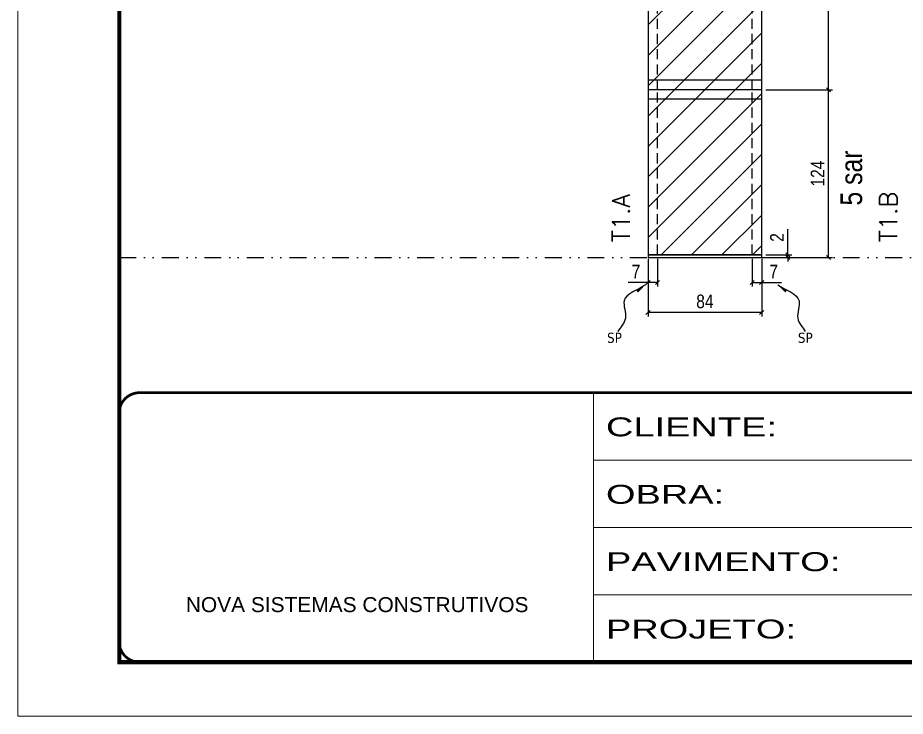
# Model space of a CAD drawing. Extents: x 14400 to 27878, y -21631 to 6985.
# Drawn here: x 15998 to 16654, y -6700 to -6183 of the extents above; entities that cross this region are included whole.
import ezdxf

# ---------------------------------------------------------------- set-up
doc = ezdxf.new("R2010")
doc.units = 0
for name, pattern in [('CONTINUO', [0]), ('DASHED', [0.75, 0.5, -0.25]), ('DIVIDE2', [0.625, 0.25, -0.125, 0, -0.125, 0, -0.125]), ('HIDDEN', [0.375, 0.25, -0.125])]:
    doc.linetypes.add(name, pattern=pattern)
for name, color, linetype in [('COTA', 241, 'Continuous'), ('NOMENCLATURA', 7, 'Continuous'), ('Nível', 160, 'Continuous'), ('Painéis', 200, 'Continuous'), ('SARR_2.2x7', 40, 'Continuous'), ('texto', 7, 'Continuous')]:
    doc.layers.add(name, color=color, linetype=linetype)
for name, color, linetype, lineweight in [('Folhas', 255, 'Continuous', 9), ('Hachura', 251, 'Continuous', 9), ('SARRAFO DE PRESSAO', 251, 'DASHED', 9), ('Texto Seção', 7, 'Continuous', 15)]:
    doc.layers.add(name, color=color, linetype=linetype, lineweight=lineweight)
doc.styles.add('ARIAL', font='arial.ttf')
doc.styles.add('ARIAL_NARROW', font='ARIALN.TTF', dxfattribs={"height": 0.2})
doc.styles.add('COTA TECNICA', font='techl___.ttf', dxfattribs={"height": 10})
doc.styles.add('COTA TECNICA-50', font='techl___.ttf', dxfattribs={"height": 10})
doc.styles.add('REGUA-120', font='ROMANS.shx', dxfattribs={"height": 15})
doc.styles.get("Standard").update_dxf_attribs({"font": 'arial.ttf'})
doc.styles.add('Tecnologia', font='')
doc.styles.get('Tecnologia').set_extended_font_data('Forgotten Futurist')
doc.dimstyles.new('COTA PAINEL-50', dxfattribs={"dimtxt": 10, "dimasz": 3, "dimexe": 3, "dimexo": 3, "dimgap": 3, "dimtad": 1, "dimdec": 1, "dimzin": 12, "dimdsep": 46, "dimtxsty": 'COTA TECNICA-50', "dimblk1": 'OBLIQUE', "dimblk2": 'OBLIQUE', "dimsah": 1, "dimcen": 0.9, "dimclrd": 4, "dimclre": 4, "dimclrt": 240, "dimadec": 1, "dimazin": 3, "dimtfac": 1, "dimtdec": 1, "dimtmove": 0, "dimatfit": 3, "dimfxl": 1, "dimtolj": 1, "dimtzin": 12, "dimarcsym": 0})
doc.dimstyles.new('PAINEL', dxfattribs={"dimtxt": 10, "dimasz": 3, "dimexe": 3, "dimexo": 3, "dimgap": 3, "dimtad": 1, "dimdec": 1, "dimzin": 12, "dimdsep": 46, "dimtxsty": 'COTA TECNICA', "dimblk1": 'OBLIQUE', "dimblk2": 'OBLIQUE', "dimsah": 1, "dimcen": 0.9, "dimclrd": 4, "dimclre": 4, "dimclrt": 240, "dimadec": 1, "dimazin": 3, "dimtfac": 1, "dimtdec": 1, "dimtmove": 0, "dimatfit": 3, "dimfxl": 1, "dimtolj": 1, "dimtzin": 12, "dimarcsym": 0})
doc.dimstyles.get("Standard").update_dxf_attribs({"dimtxt": 0.18, "dimasz": 0.18, "dimexe": 0.18, "dimexo": 0.0625, "dimgap": 0.09, "dimtad": 0, "dimtih": 1, "dimtoh": 1, "dimdec": 4, "dimzin": 0, "dimdsep": 46, "dimtxsty": 'Standard', "dimcen": 0.09, "dimadec": 0, "dimazin": 0, "dimtfac": 1, "dimtdec": 4, "dimtofl": 0, "dimtmove": 0, "dimatfit": 3, "dimfxl": 1, "dimtolj": 1, "dimtzin": 0, "dimarcsym": 0})

# ---------------------------------------------------------------- blocks, each defined once
blk = doc.blocks.new('9999999999')
at = {"color": 30, "linetype": 'CONTINUO'}
for p, q in [((98564.56, 34230.21), (98564.56, 34429.45)), ((98564.56, 34379.64), (99583.98, 34379.64)), ((98564.56, 34329.83), (99487.98, 34329.83)), ((98564.56, 34280.02), (99487.98, 34280.02))]:
    blk.add_line(p, q, dxfattribs=at)
at = {"color": 30, "linetype": 'CONTINUO', "const_width": 2}
blk.add_lwpolyline([(99583.98, 34230.21), (99583.98, 34414.45, 0.414214), (99568.98, 34429.45), (98228.98, 34429.45, 0.414214), (98213.98, 34414.45), (98213.98, 34245.21, 0.414214), (98228.98, 34230.21), (99583.98, 34230.21)], format="xyb", dxfattribs=at)
at = {"layer": 'Folhas'}
blk.add_lwpolyline([(98138.98, 34190.21), (99623.98, 34190.21), (99623.98, 35240.21), (98138.98, 35240.21)], close=True, dxfattribs=at)
at = {"layer": 'Folhas', "color": 30, "const_width": 3}
blk.add_lwpolyline([(98213.98, 34230.21), (99583.98, 34230.21), (99583.98, 35200.21), (98213.98, 35200.21)], close=True, dxfattribs=at)
at = {"color": 7, "linetype": 'Continuous', "ltscale": 5, "style": 'ARIAL'}
blk.add_text('NOVA SISTEMAS CONSTRUTIVOS', height=11.0592, dxfattribs=at).set_placement((98263.19, 34267.21))
at = {"layer": 'Folhas', "color": 7, "style": 'Tecnologia', "width": 1.5}
for s, p in [('CLIENTE:', (98573.65, 34397.17)), ('OBRA:', (98573.65, 34347.31)), ('PAVIMENTO:', (98573.65, 34297.5)), ('PROJETO:', (98573.65, 34247.69))]:
    blk.add_text(s, height=14, dxfattribs=at).set_placement(p)
blk = doc.blocks.new('_Oblique')
at = {"color": 0, "linetype": 'ByBlock', "lineweight": -2}
blk.add_line((-0.5, -0.5), (0.5, 0.5), dxfattribs=at)
blk = doc.blocks.new('*D2251')
at = {"layer": 'COTA', "color": 4, "lineweight": -2, "transparency": 16777216}
for p, q in [((16464.22, -6361.32), (16464.22, -6403.99)), ((16548.22, -6361.32), (16548.22, -6403.99)), ((16548.22, -6400.99), (16464.22, -6400.99))]:
    blk.add_line(p, q, dxfattribs=at)
at = {"layer": 'Defpoints', "color": 0, "transparency": 16777216}
for p in [(16464.22, -6358.32), (16548.22, -6358.32), (16464.22, -6400.99)]:
    blk.add_point(p, dxfattribs=at)
at = {"layer": 'COTA', "color": 4, "lineweight": -2, "transparency": 16777216, "xscale": 3, "yscale": 3, "zscale": 3, "rotation": 180}
blk.add_blockref('_Oblique', (16464.22, -6400.99), dxfattribs=at)
at = {"layer": 'COTA', "color": 4, "lineweight": -2, "transparency": 16777216, "xscale": 3, "yscale": 3, "zscale": 3}
blk.add_blockref('_Oblique', (16548.22, -6400.99), dxfattribs=at)
at = {"layer": 'COTA', "color": 240, "transparency": 16777216, "insert": (16506.22, -6392.9), "char_height": 10, "attachment_point": 5, "style": 'COTA TECNICA'}
blk.add_mtext('\\A1;84', dxfattribs=at)
blk = doc.blocks.new('*D2252')
at = {"layer": 'COTA', "color": 4, "lineweight": -2, "transparency": 16777216}
for p, q in [((16541.22, -6361.32), (16541.22, -6381.83)), ((16548.22, -6363.32), (16548.22, -6381.83)), ((16541.22, -6378.83), (16548.22, -6378.83)), ((16548.22, -6378.83), (16562.95, -6378.83))]:
    blk.add_line(p, q, dxfattribs=at)
at = {"layer": 'Defpoints', "color": 0, "transparency": 16777216}
for p in [(16541.22, -6358.32), (16548.22, -6360.32), (16548.22, -6378.83)]:
    blk.add_point(p, dxfattribs=at)
at = {"layer": 'COTA', "color": 4, "lineweight": -2, "transparency": 16777216, "xscale": 3, "yscale": 3, "zscale": 3, "rotation": 180}
blk.add_blockref('_Oblique', (16541.22, -6378.83), dxfattribs=at)
at = {"layer": 'COTA', "color": 4, "lineweight": -2, "transparency": 16777216, "xscale": 3, "yscale": 3, "zscale": 3}
blk.add_blockref('_Oblique', (16548.22, -6378.83), dxfattribs=at)
at = {"layer": 'COTA', "color": 240, "transparency": 16777216, "insert": (16557.09, -6370.75), "char_height": 10, "attachment_point": 5, "style": 'COTA TECNICA-50'}
blk.add_mtext('\\A1;7', dxfattribs=at)
blk = doc.blocks.new('*D2253')
at = {"layer": 'COTA', "color": 4, "lineweight": -2, "transparency": 16777216}
for p, q in [((16471.22, -6361.32), (16471.22, -6381.83)), ((16464.22, -6363.32), (16464.22, -6381.83)), ((16464.22, -6378.83), (16449.49, -6378.83)), ((16471.22, -6378.83), (16464.22, -6378.83))]:
    blk.add_line(p, q, dxfattribs=at)
at = {"layer": 'Defpoints', "color": 0, "transparency": 16777216}
for p in [(16464.22, -6360.32), (16471.22, -6358.32), (16464.22, -6378.83)]:
    blk.add_point(p, dxfattribs=at)
at = {"layer": 'COTA', "color": 4, "lineweight": -2, "transparency": 16777216, "xscale": 3, "yscale": 3, "zscale": 3, "rotation": 180}
blk.add_blockref('_Oblique', (16464.22, -6378.83), dxfattribs=at)
at = {"layer": 'COTA', "color": 4, "lineweight": -2, "transparency": 16777216, "xscale": 3, "yscale": 3, "zscale": 3}
blk.add_blockref('_Oblique', (16471.22, -6378.83), dxfattribs=at)
at = {"layer": 'COTA', "color": 240, "transparency": 16777216, "insert": (16455.35, -6370.75), "char_height": 10, "attachment_point": 5, "style": 'COTA TECNICA-50'}
blk.add_mtext('\\A1;7', dxfattribs=at)
blk = doc.blocks.new('*D2255')
at = {"layer": 'COTA', "color": 4, "linetype": 'ByBlock', "lineweight": -2, "transparency": 16777216}
for p, q in [((16551.22, -6236.32), (16600.59, -6236.32)), ((16597.59, -6360.32), (16597.59, -6236.32)), ((16551.22, -6360.32), (16600.59, -6360.32))]:
    blk.add_line(p, q, dxfattribs=at)
at = {"layer": 'Defpoints', "color": 0, "linetype": 'ByBlock', "transparency": 16777216}
for p in [(16548.22, -6236.32), (16597.59, -6236.32), (16548.22, -6360.32)]:
    blk.add_point(p, dxfattribs=at)
at = {"layer": 'COTA', "color": 4, "linetype": 'ByBlock', "lineweight": -2, "transparency": 16777216, "xscale": 3, "yscale": 3, "zscale": 3}
for p, rotation in [((16597.59, -6236.32), 90), ((16597.59, -6360.32), 270)]:
    blk.add_blockref('_Oblique', p, dxfattribs=dict(at, rotation=rotation))
at = {"layer": 'COTA', "color": 240, "linetype": 'ByBlock', "transparency": 16777216, "insert": (16589.51, -6298.32), "char_height": 10, "attachment_point": 5, "rotation": 90, "style": 'COTA TECNICA'}
blk.add_mtext('\\A1;124', dxfattribs=at)
blk = doc.blocks.new('*D2254')
at = {"layer": 'COTA', "color": 4, "lineweight": -2, "transparency": 16777216}
for p, q in [((16567.48, -6358.32), (16567.48, -6339.51)), ((16551.22, -6358.32), (16570.48, -6358.32)), ((16551.22, -6360.32), (16570.48, -6360.32)), ((16567.48, -6360.32), (16567.48, -6358.32)), ((16567.48, -6360.32), (16567.48, -6363.32))]:
    blk.add_line(p, q, dxfattribs=at)
at = {"layer": 'Defpoints', "color": 0, "transparency": 16777216}
for p in [(16548.22, -6358.32), (16548.22, -6360.32), (16567.48, -6360.32)]:
    blk.add_point(p, dxfattribs=at)
at = {"layer": 'COTA', "color": 4, "lineweight": -2, "transparency": 16777216, "xscale": 3, "yscale": 3, "zscale": 3}
for p, rotation in [((16567.48, -6358.32), 270), ((16567.48, -6360.32), 90)]:
    blk.add_blockref('_Oblique', p, dxfattribs=dict(at, rotation=rotation))
at = {"layer": 'COTA', "color": 240, "transparency": 16777216, "insert": (16559.48, -6345.57), "char_height": 10, "attachment_point": 5, "rotation": 90, "style": 'COTA TECNICA-50'}
blk.add_mtext('\\A1;2', dxfattribs=at)
blk = doc.blocks.new('*D2256')
at = {"layer": 'COTA', "color": 4, "linetype": 'ByBlock', "lineweight": -2, "transparency": 16777216}
for p, q in [((16551.22, -6236.32), (16600.59, -6236.32)), ((16597.59, -6360.32), (16597.59, -6236.32)), ((16551.22, -6360.32), (16600.59, -6360.32))]:
    blk.add_line(p, q, dxfattribs=at)
at = {"layer": 'Defpoints', "color": 0, "linetype": 'ByBlock', "transparency": 16777216}
for p in [(16548.22, -6236.32), (16597.59, -6236.32), (16548.22, -6360.32)]:
    blk.add_point(p, dxfattribs=at)
at = {"layer": 'COTA', "color": 4, "linetype": 'ByBlock', "lineweight": -2, "transparency": 16777216, "xscale": 3, "yscale": 3, "zscale": 3}
for p, rotation in [((16597.59, -6236.32), 90), ((16597.59, -6360.32), 270)]:
    blk.add_blockref('_Oblique', p, dxfattribs=dict(at, rotation=rotation))
at = {"layer": 'COTA', "color": 240, "linetype": 'ByBlock', "transparency": 16777216, "insert": (16589.51, -6298.32), "char_height": 10, "attachment_point": 5, "rotation": 90, "style": 'COTA TECNICA'}
blk.add_mtext('\\A1;124', dxfattribs=at)
blk = doc.blocks.new('*D2257')
at = {"layer": 'COTA', "color": 4, "lineweight": -2, "transparency": 16777216}
for p, q in [((16547.72, -6070.32), (16600.59, -6070.32)), ((16597.59, -6236.32), (16597.59, -6070.32)), ((16551.22, -6236.32), (16600.59, -6236.32))]:
    blk.add_line(p, q, dxfattribs=at)
at = {"layer": 'Defpoints', "color": 0, "transparency": 16777216}
for p in [(16544.72, -6070.32), (16597.59, -6070.32), (16548.22, -6236.32)]:
    blk.add_point(p, dxfattribs=at)
at = {"layer": 'COTA', "color": 4, "lineweight": -2, "transparency": 16777216, "xscale": 3, "yscale": 3, "zscale": 3}
for p, rotation in [((16597.59, -6070.32), 90), ((16597.59, -6236.32), 270)]:
    blk.add_blockref('_Oblique', p, dxfattribs=dict(at, rotation=rotation))
at = {"layer": 'COTA', "color": 240, "transparency": 16777216, "insert": (16589.48, -6153.32), "char_height": 10, "attachment_point": 5, "rotation": 90, "style": 'COTA TECNICA'}
blk.add_mtext('\\A1;166', dxfattribs=at)

msp = doc.modelspace()

# ---------------------------------------------------------------- hatches: boundary and pattern name
at = {"layer": 'Hachura'}
h = msp.add_hatch(dxfattribs=at)
h.set_pattern_fill('ANSI31', color=256, scale=5)
h.paths.add_polyline_path([(16548.22, -6236.316), (16464.22, -6236.316), (16464.22, -6358.316), (16548.22, -6358.316)])
h.paths.add_polyline_path([(16548.22, -6118.316), (16544.72, -6118.316), (16544.72, -6070.316), (16498.22, -6070.316), (16498.22, -6118.316), (16464.22, -6118.316), (16464.22, -6236.316), (16548.22, -6236.316)])
h.paths.add_polyline_path([(16719.801, -6004.316), (16661.801, -6004.316), (16661.801, -6236.316), (16719.801, -6236.316)])
h.paths.add_polyline_path([(16719.801, -6236.316), (16661.801, -6236.316), (16661.801, -6358.316), (16719.801, -6358.316)])
h.paths.add_polyline_path([(16858.029, -6114.316), (16843.029, -6114.316), (16843.029, -6358.316), (16858.029, -6358.316)])
h.paths.add_polyline_path([(16858.029, -6021.316), (16843.029, -6021.316), (16843.029, -6114.316), (16858.029, -6114.316)])
h.paths.add_polyline_path([(16983.802, -6118.316), (16964.802, -6118.316), (16964.802, -6358.316), (16983.802, -6358.316)])
h.paths.add_polyline_path([(17131.007, -6004.316), (17084.007, -6004.316), (17084.007, -6236.316), (17131.007, -6236.316)])
h.paths.add_polyline_path([(17131.007, -6236.316), (17084.007, -6236.316), (17084.007, -6358.316), (17131.007, -6358.316)])
h.paths.add_polyline_path([(17313.387, -6236.316), (17243.387, -6236.316), (17243.387, -6358.316), (17313.387, -6358.316)])
h.paths.add_polyline_path([(17313.387, -6071.316), (17266.387, -6071.316), (17266.387, -6118.316), (17243.387, -6118.316), (17243.387, -6236.316), (17313.387, -6236.316)])
h.paths.add_polyline_path([(17313.387, -6004.316), (17266.387, -6004.316), (17266.387, -6054.316), (17313.387, -6054.316)])

# ---------------------------------------------------------------- linework, layer by layer
at = {"layer": 'Nível', "color": 4, "linetype": 'DIVIDE2', "ltscale": 50}
msp.add_line((16073.467, -6360.316), (17443.467, -6360.316), dxfattribs=at)
at = {"layer": 'Painéis'}
for p, q in [((16464.22, -6118.316), (16464.22, -6358.316)), ((16548.22, -6358.316), (16548.22, -6118.316)), ((16548.22, -6236.316), (16464.22, -6236.316)), ((16464.22, -6358.316), (16548.22, -6358.316))]:
    msp.add_line(p, q, dxfattribs=at)
msp.add_lwpolyline([(16548.22, -6358.316), (16464.22, -6358.316), (16464.22, -6360.316), (16548.22, -6360.316)], close=True, dxfattribs=at)
at = {"layer": 'SARR_2.2x7', "linetype": 'HIDDEN', "ltscale": 30}
for p, q in [((16471.22, -6236.316), (16471.22, -6118.316)), ((16541.22, -6236.316), (16541.22, -6118.316)), ((16471.22, -6358.316), (16471.22, -6236.316)), ((16541.22, -6358.316), (16541.22, -6236.316))]:
    msp.add_line(p, q, dxfattribs=at)
at = {"layer": 'SARR_2.2x7'}
for p, q in [((16548.22, -6229.316), (16464.22, -6229.316)), ((16548.22, -6243.316), (16464.22, -6243.316))]:
    msp.add_line(p, q, dxfattribs=at)

# ---------------------------------------------------------------- block references
at = {"layer": 'SARRAFO DE PRESSAO', "color": 6, "linetype": 'ByBlock'}
msp.add_blockref('9999999999', (-82140.511, -40889.804), dxfattribs=at)

# ---------------------------------------------------------------- texts
at = {"layer": 'NOMENCLATURA', "style": 'ARIAL_NARROW'}
msp.add_text('5 sar', height=16, rotation=90, dxfattribs=at).set_placement((16622.463, -6321.992))
at = {"layer": 'texto', "color": 0, "char_height": 7.5, "attachment_point": 5}
for insert in [(16439.443, -6419.807), (16580.467, -6419.807)]:
    msp.add_mtext('{\\fTahoma|b0|i0|c0|p34;\\C4;SP}', dxfattribs=dict(at, insert=insert))
at = {"layer": 'Texto Seção', "char_height": 13, "width": 285.32988, "attachment_point": 7, "rotation": 90, "style": 'REGUA-120'}
for s, insert in [('T1.A', (16450.749, -6349.064)), ('T1.B', (16648.331, -6349.064))]:
    msp.add_mtext(s, dxfattribs=dict(at, insert=insert))

# ---------------------------------------------------------------- dimensions: what is measured, and where the dimension line sits
at = {"layer": 'COTA'}
for base, p1, p2, angle, dimstyle, picture, middle in [((16597.587, -6070.316), (16548.22, -6236.316), (16544.72, -6070.316), 90, 'PAINEL', '*D2257', (16589.485, -6153.316)), ((16464.22, -6378.826), (16471.22, -6358.316), (16464.22, -6360.316), 180, 'COTA PAINEL-50', '*D2253', (16455.354, -6370.753))]:
    dim = msp.add_linear_dim(base=base, p1=p1, p2=p2, angle=angle, dimstyle=dimstyle, dxfattribs=at)
    dim.commit()
    dim.dimension.update_dxf_attribs({"geometry": picture, "text_midpoint": middle})
at = {"layer": 'COTA', "linetype": 'ByBlock'}
for picture in ['*D2255', '*D2256']:
    dim = msp.add_aligned_dim(p1=(16548.22, -6360.316), p2=(16548.22, -6236.316), distance=-49.367, dimstyle='PAINEL', dxfattribs=at)
    dim.commit()
    dim.dimension.update_dxf_attribs({"geometry": picture, "text_midpoint": (16589.514, -6298.316)})
at = {"layer": 'COTA'}
dim = msp.add_linear_dim(base=(16567.478, -6360.316), p1=(16548.22, -6358.316), p2=(16548.22, -6360.316), angle=90, dimstyle='COTA PAINEL-50', dxfattribs=at)
dim.commit()
dim.dimension.update_dxf_attribs({"geometry": '*D2254', "text_midpoint": (16567.478, -6345.569), "dimtype": 160})
dim = msp.add_linear_dim(base=(16464.22, -6400.994), p1=(16548.22, -6358.316), p2=(16464.22, -6358.316), angle=180, dimstyle='PAINEL', override={"dimarcsym": 2}, dxfattribs=at)
dim.commit()
dim.dimension.update_dxf_attribs({"geometry": '*D2251', "text_midpoint": (16506.22, -6392.899)})
dim = msp.add_linear_dim(base=(16548.22, -6378.826), p1=(16541.22, -6358.316), p2=(16548.22, -6360.316), dimstyle='COTA PAINEL-50', dxfattribs=at)
dim.commit()
dim.dimension.update_dxf_attribs({"geometry": '*D2252', "text_midpoint": (16557.085, -6370.753)})

# ---------------------------------------------------------------- leaders
at = {"layer": 'COTA', "path_type": 1}
for points in [[(16462.391, -6380.496), (16446.606, -6392.332), (16447.531, -6405.338), (16441.978, -6415.12)], [(16560.049, -6380.496), (16575.834, -6392.332), (16574.909, -6405.338), (16580.462, -6415.12)]]:
    msp.add_leader(points, dimstyle='Standard', override={"dimasz": 8}, dxfattribs=at)

doc.saveas('drawing.dxf')
